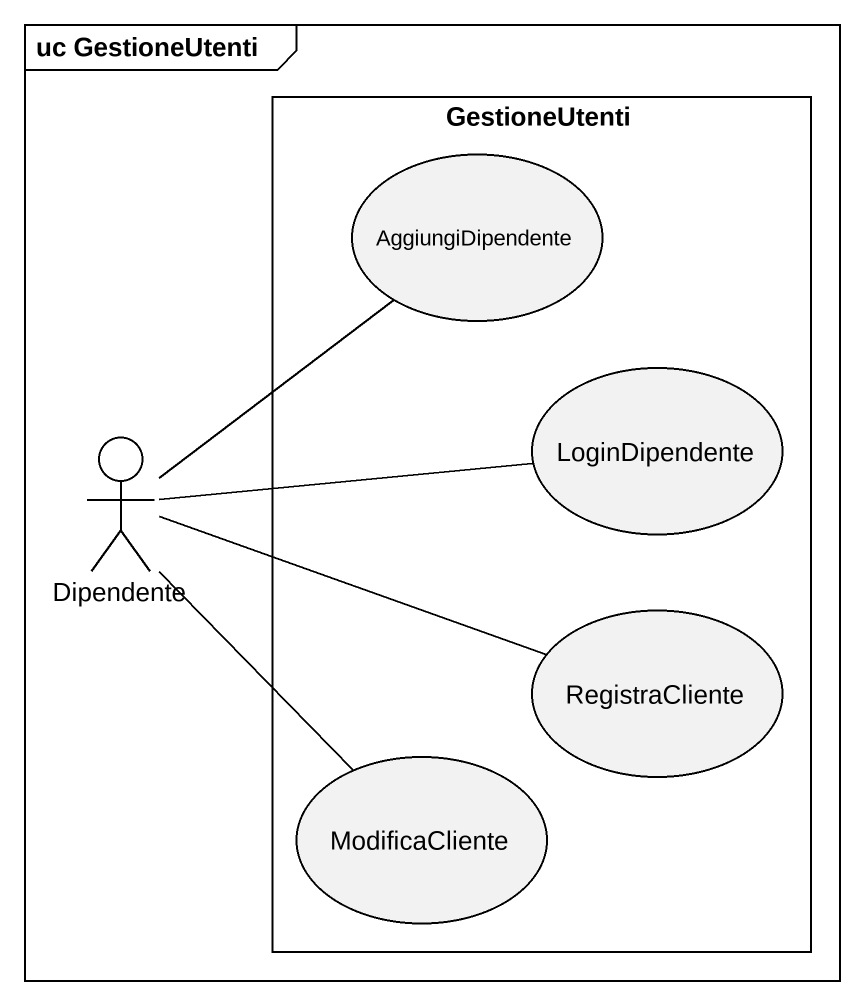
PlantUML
@startuml
mainframe uc GestioneUtenti
rectangle GestioneUtenti {
  usecase AggiungiDipendente
  usecase LoginDipendente
  usecase RegistraCliente
  usecase ModificaCliente
}
actor Dipendente
Dipendente -up- AggiungiDipendente
Dipendente -right- LoginDipendente
Dipendente -right- RegistraCliente
Dipendente -- ModificaCliente
@enduml
